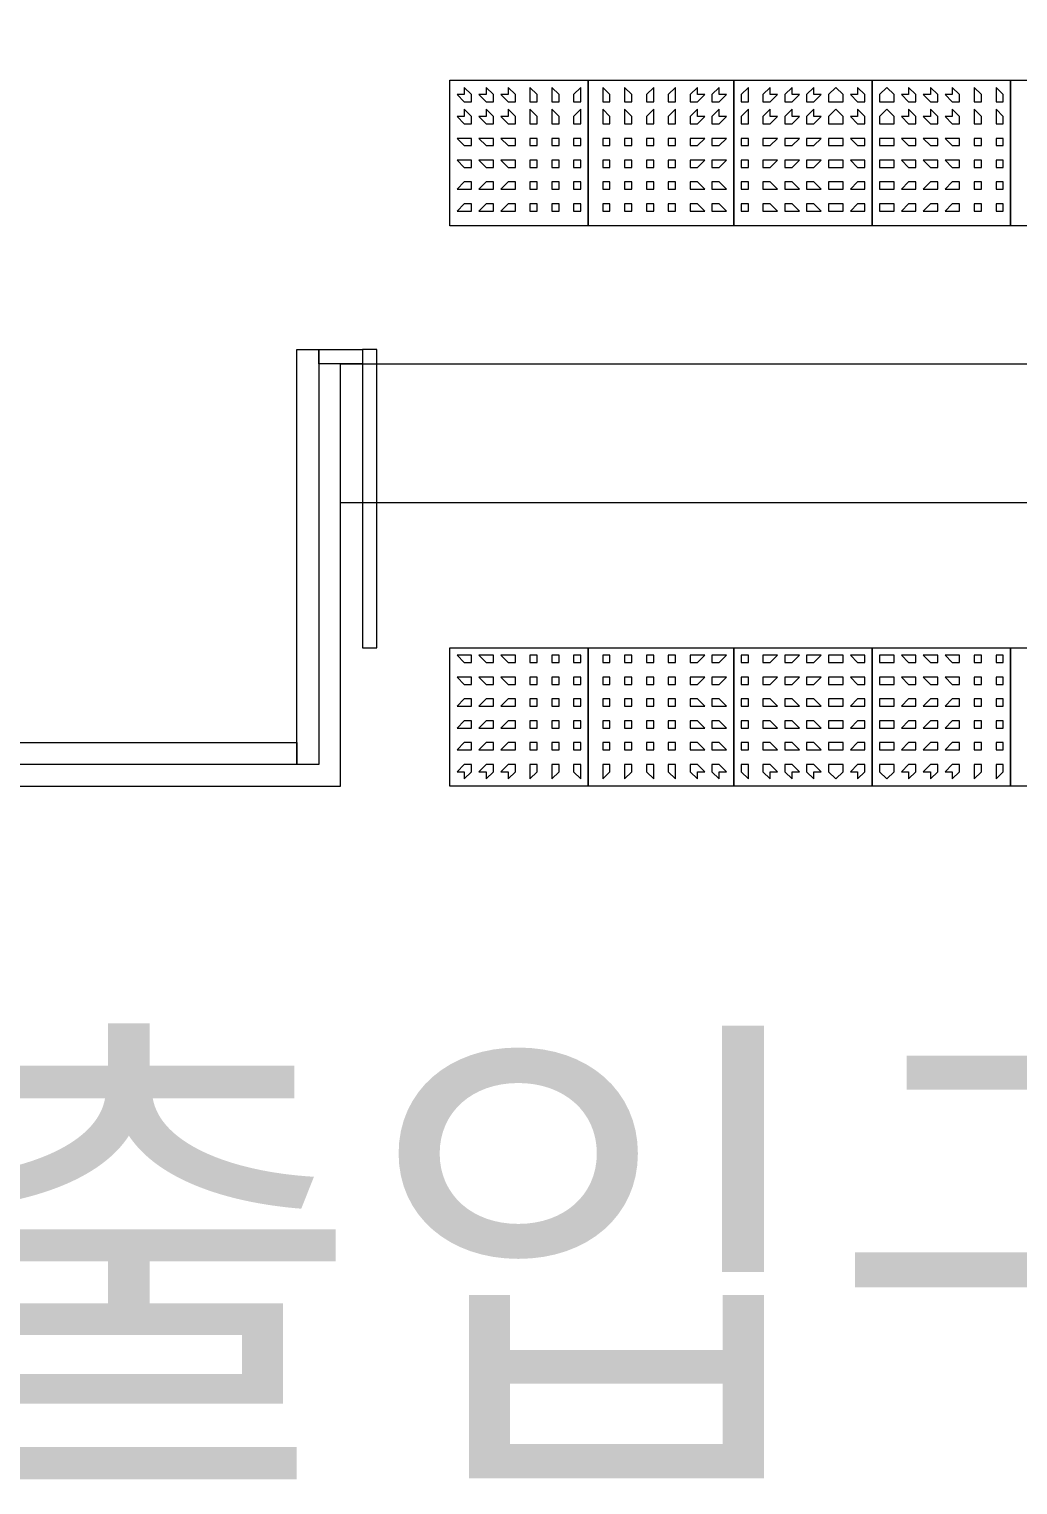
# Model space of a CAD drawing. Header units: millimetres. Extents: x -4011 to 126995, y -1911 to 106700.
# Drawn here: x 74475 to 76585, y 16229 to 19337 of the extents above; entities that cross this region are included whole.
import ezdxf

# ---------------------------------------------------------------- set-up
doc = ezdxf.new("R2010")
doc.units = ezdxf.units.MM
doc.layers.add('PDF_문자', color=7, linetype='Continuous')
doc.layers.add('PDF_형상', color=7, linetype='Continuous')
doc.styles.add('PDF 맑은 고딕', font='malgun.ttf')

msp = doc.modelspace()

# ---------------------------------------------------------------- linework, layer by layer
at = {"layer": 'PDF_형상', "lineweight": 5}
for points in [[(72046.6, 19228), (72046.6, 17720.2), (75139.9, 17720.2), (75139.9, 18621.8), (79243.5, 18621.8), (79243.5, 19414.5)], [(75139.9, 18326.4), (79554.4, 18326.4)]]:
    msp.add_lwpolyline(points, dxfattribs=at)
for points in [[(75668.4, 18917.1), (75373.1, 18917.1), (75373.1, 19228), (75668.4, 19228)], [(75419.7, 19196.9), (75404.1, 19212.4), (75404.1, 19196.9), (75388.6, 19196.9), (75404.1, 19181.3), (75419.7, 19181.3)], [(75466.3, 19196.9), (75450.8, 19212.4), (75450.8, 19196.9), (75435.2, 19196.9), (75450.8, 19181.3), (75466.3, 19181.3)], [(75513, 19196.9), (75497.4, 19212.4), (75497.4, 19196.9), (75481.9, 19196.9), (75497.4, 19181.3), (75513, 19181.3)], [(75559.6, 19196.9), (75544, 19212.4), (75544, 19196.9), (75544, 19181.3), (75559.6, 19181.3)], [(75606.2, 19196.9), (75590.7, 19212.4), (75590.7, 19196.9), (75590.7, 19181.3), (75606.2, 19181.3)], [(75652.9, 19196.9), (75652.9, 19212.4), (75637.3, 19196.9), (75637.3, 19181.3), (75652.9, 19181.3)], [(75979.3, 18917.1), (75668.4, 18917.1), (75668.4, 19228), (75979.3, 19228)], [(75715, 19196.9), (75699.5, 19212.4), (75699.5, 19196.9), (75699.5, 19181.3), (75715, 19181.3)], [(75761.7, 19196.9), (75746.1, 19212.4), (75746.1, 19196.9), (75746.1, 19181.3), (75761.7, 19181.3)], [(75808.3, 19196.9), (75808.3, 19212.4), (75792.7, 19196.9), (75792.7, 19181.3), (75808.3, 19181.3)], [(75854.9, 19196.9), (75854.9, 19212.4), (75839.4, 19196.9), (75839.4, 19181.3), (75854.9, 19181.3)], [(75917.1, 19196.9), (75901.6, 19196.9), (75901.6, 19212.4), (75886, 19196.9), (75886, 19181.3), (75901.6, 19181.3)], [(75963.7, 19196.9), (75948.2, 19196.9), (75948.2, 19212.4), (75932.6, 19196.9), (75932.6, 19181.3), (75948.2, 19181.3)], [(76274.6, 18917.1), (75979.3, 18917.1), (75979.3, 19228), (76274.6, 19228)], [(76010.4, 19196.9), (76010.4, 19212.4), (75994.8, 19196.9), (75994.8, 19181.3), (76010.4, 19181.3)], [(76072.5, 19196.9), (76057, 19196.9), (76057, 19212.4), (76041.5, 19196.9), (76041.5, 19181.3), (76057, 19181.3)], [(76119.2, 19196.9), (76103.6, 19196.9), (76103.6, 19212.4), (76088.1, 19196.9), (76088.1, 19181.3), (76103.6, 19181.3)], [(76165.8, 19196.9), (76150.3, 19196.9), (76150.3, 19212.4), (76134.7, 19196.9), (76134.7, 19181.3), (76150.3, 19181.3)], [(76212.4, 19196.9), (76196.9, 19212.4), (76181.3, 19196.9), (76181.3, 19181.3), (76196.9, 19181.3), (76212.4, 19181.3)], [(76259.1, 19196.9), (76243.5, 19212.4), (76243.5, 19196.9), (76228, 19196.9), (76243.5, 19181.3), (76259.1, 19181.3)], [(76569.9, 18917.1), (76274.6, 18917.1), (76274.6, 19228), (76569.9, 19228)], [(76321.2, 19196.9), (76305.7, 19212.4), (76290.2, 19196.9), (76290.2, 19181.3), (76305.7, 19181.3), (76321.2, 19181.3)], [(76367.9, 19196.9), (76352.3, 19212.4), (76352.3, 19196.9), (76336.8, 19196.9), (76352.3, 19181.3), (76367.9, 19181.3)], [(76414.5, 19196.9), (76399, 19212.4), (76399, 19196.9), (76383.4, 19196.9), (76399, 19181.3), (76414.5, 19181.3)], [(76461.1, 19196.9), (76445.6, 19212.4), (76445.6, 19196.9), (76430.1, 19196.9), (76445.6, 19181.3), (76461.1, 19181.3)], [(76507.8, 19196.9), (76492.2, 19212.4), (76492.2, 19196.9), (76492.2, 19181.3), (76507.8, 19181.3)], [(76554.4, 19196.9), (76538.9, 19212.4), (76538.9, 19196.9), (76538.9, 19181.3), (76554.4, 19181.3)], [(76880.8, 18917.1), (76569.9, 18917.1), (76569.9, 19228), (76880.8, 19228)], [(75419.7, 19150.3), (75404.1, 19165.8), (75404.1, 19150.3), (75388.6, 19150.3), (75404.1, 19134.7), (75419.7, 19134.7)], [(75466.3, 19150.3), (75450.8, 19165.8), (75450.8, 19150.3), (75435.2, 19150.3), (75450.8, 19134.7), (75466.3, 19134.7)], [(75513, 19150.3), (75497.4, 19165.8), (75497.4, 19150.3), (75481.9, 19150.3), (75497.4, 19134.7), (75513, 19134.7)], [(75559.6, 19150.3), (75544, 19165.8), (75544, 19150.3), (75544, 19134.7), (75559.6, 19134.7)], [(75606.2, 19150.3), (75590.7, 19165.8), (75590.7, 19150.3), (75590.7, 19134.7), (75606.2, 19134.7)], [(75652.9, 19150.3), (75652.9, 19165.8), (75637.3, 19150.3), (75637.3, 19134.7), (75652.9, 19134.7)], [(75715, 19150.3), (75699.5, 19165.8), (75699.5, 19150.3), (75699.5, 19134.7), (75715, 19134.7)], [(75761.7, 19150.3), (75746.1, 19165.8), (75746.1, 19150.3), (75746.1, 19134.7), (75761.7, 19134.7)], [(75808.3, 19150.3), (75808.3, 19165.8), (75792.7, 19150.3), (75792.7, 19134.7), (75808.3, 19134.7)], [(75854.9, 19150.3), (75854.9, 19165.8), (75839.4, 19150.3), (75839.4, 19134.7), (75854.9, 19134.7)], [(75917.1, 19150.3), (75901.6, 19150.3), (75901.6, 19165.8), (75886, 19150.3), (75886, 19134.7), (75901.6, 19134.7)], [(75963.7, 19150.3), (75948.2, 19150.3), (75948.2, 19165.8), (75932.6, 19150.3), (75932.6, 19134.7), (75948.2, 19134.7)], [(76010.4, 19150.3), (76010.4, 19165.8), (75994.8, 19150.3), (75994.8, 19134.7), (76010.4, 19134.7)], [(76072.5, 19150.3), (76057, 19150.3), (76057, 19165.8), (76041.5, 19150.3), (76041.5, 19134.7), (76057, 19134.7)], [(76119.2, 19150.3), (76103.6, 19150.3), (76103.6, 19165.8), (76088.1, 19150.3), (76088.1, 19134.7), (76103.6, 19134.7)], [(76165.8, 19150.3), (76150.3, 19150.3), (76150.3, 19165.8), (76134.7, 19150.3), (76134.7, 19134.7), (76150.3, 19134.7)], [(76212.4, 19150.3), (76196.9, 19165.8), (76181.3, 19150.3), (76181.3, 19134.7), (76196.9, 19134.7), (76212.4, 19134.7)], [(76259.1, 19150.3), (76243.5, 19165.8), (76243.5, 19150.3), (76228, 19150.3), (76243.5, 19134.7), (76259.1, 19134.7)], [(76321.2, 19150.3), (76305.7, 19165.8), (76290.2, 19150.3), (76290.2, 19134.7), (76305.7, 19134.7), (76321.2, 19134.7)], [(76367.9, 19150.3), (76352.3, 19165.8), (76352.3, 19150.3), (76336.8, 19150.3), (76352.3, 19134.7), (76367.9, 19134.7)], [(76414.5, 19150.3), (76399, 19165.8), (76399, 19150.3), (76383.4, 19150.3), (76399, 19134.7), (76414.5, 19134.7)], [(76461.1, 19150.3), (76445.6, 19165.8), (76445.6, 19150.3), (76430.1, 19150.3), (76445.6, 19134.7), (76461.1, 19134.7)], [(76507.8, 19150.3), (76492.2, 19165.8), (76492.2, 19150.3), (76492.2, 19134.7), (76507.8, 19134.7)], [(76554.4, 19150.3), (76538.9, 19165.8), (76538.9, 19150.3), (76538.9, 19134.7), (76554.4, 19134.7)], [(75419.7, 19103.6), (75404.1, 19103.6), (75388.6, 19103.6), (75404.1, 19088.1), (75419.7, 19088.1)], [(75466.3, 19103.6), (75450.8, 19103.6), (75435.2, 19103.6), (75450.8, 19088.1), (75466.3, 19088.1)], [(75513, 19103.6), (75497.4, 19103.6), (75481.9, 19103.6), (75497.4, 19088.1), (75513, 19088.1)], [(75559.6, 19103.6), (75544, 19103.6), (75544, 19088.1), (75559.6, 19088.1)], [(75606.2, 19103.6), (75590.7, 19103.6), (75590.7, 19088.1), (75606.2, 19088.1)], [(75652.9, 19103.6), (75637.3, 19103.6), (75637.3, 19088.1), (75652.9, 19088.1)], [(75715, 19103.6), (75699.5, 19103.6), (75699.5, 19088.1), (75715, 19088.1)], [(75761.7, 19103.6), (75746.1, 19103.6), (75746.1, 19088.1), (75761.7, 19088.1)], [(75808.3, 19103.6), (75792.7, 19103.6), (75792.7, 19088.1), (75808.3, 19088.1)], [(75854.9, 19103.6), (75839.4, 19103.6), (75839.4, 19088.1), (75854.9, 19088.1)], [(75917.1, 19103.6), (75901.6, 19103.6), (75886, 19103.6), (75886, 19088.1), (75901.6, 19088.1)], [(75963.7, 19103.6), (75948.2, 19103.6), (75932.6, 19103.6), (75932.6, 19088.1), (75948.2, 19088.1)], [(76010.4, 19103.6), (75994.8, 19103.6), (75994.8, 19088.1), (76010.4, 19088.1)], [(76072.5, 19103.6), (76057, 19103.6), (76041.5, 19103.6), (76041.5, 19088.1), (76057, 19088.1)], [(76119.2, 19103.6), (76103.6, 19103.6), (76088.1, 19103.6), (76088.1, 19088.1), (76103.6, 19088.1)], [(76165.8, 19103.6), (76150.3, 19103.6), (76134.7, 19103.6), (76134.7, 19088.1), (76150.3, 19088.1)], [(76212.4, 19103.6), (76196.9, 19103.6), (76181.3, 19103.6), (76181.3, 19088.1), (76196.9, 19088.1), (76212.4, 19088.1)], [(76259.1, 19103.6), (76243.5, 19103.6), (76228, 19103.6), (76243.5, 19088.1), (76259.1, 19088.1)], [(76321.2, 19103.6), (76305.7, 19103.6), (76290.2, 19103.6), (76290.2, 19088.1), (76305.7, 19088.1), (76321.2, 19088.1)], [(76367.9, 19103.6), (76352.3, 19103.6), (76336.8, 19103.6), (76352.3, 19088.1), (76367.9, 19088.1)], [(76414.5, 19103.6), (76399, 19103.6), (76383.4, 19103.6), (76399, 19088.1), (76414.5, 19088.1)], [(76461.1, 19103.6), (76445.6, 19103.6), (76430.1, 19103.6), (76445.6, 19088.1), (76461.1, 19088.1)], [(76507.8, 19103.6), (76492.2, 19103.6), (76492.2, 19088.1), (76507.8, 19088.1)], [(76554.4, 19103.6), (76538.9, 19103.6), (76538.9, 19088.1), (76554.4, 19088.1)], [(75419.7, 19057), (75404.1, 19057), (75388.6, 19057), (75404.1, 19041.5), (75419.7, 19041.5)], [(75466.3, 19057), (75450.8, 19057), (75435.2, 19057), (75450.8, 19041.5), (75466.3, 19041.5)], [(75513, 19057), (75497.4, 19057), (75481.9, 19057), (75497.4, 19041.5), (75513, 19041.5)], [(75559.6, 19057), (75544, 19057), (75544, 19041.5), (75559.6, 19041.5)], [(75606.2, 19057), (75590.7, 19057), (75590.7, 19041.5), (75606.2, 19041.5)], [(75652.9, 19057), (75637.3, 19057), (75637.3, 19041.5), (75652.9, 19041.5)], [(75715, 19057), (75699.5, 19057), (75699.5, 19041.5), (75715, 19041.5)], [(75761.7, 19057), (75746.1, 19057), (75746.1, 19041.5), (75761.7, 19041.5)], [(75808.3, 19057), (75792.7, 19057), (75792.7, 19041.5), (75808.3, 19041.5)], [(75854.9, 19057), (75839.4, 19057), (75839.4, 19041.5), (75854.9, 19041.5)], [(75917.1, 19057), (75901.6, 19057), (75886, 19057), (75886, 19041.5), (75901.6, 19041.5)], [(75963.7, 19057), (75948.2, 19057), (75932.6, 19057), (75932.6, 19041.5), (75948.2, 19041.5)], [(76010.4, 19057), (75994.8, 19057), (75994.8, 19041.5), (76010.4, 19041.5)], [(76072.5, 19057), (76057, 19057), (76041.5, 19057), (76041.5, 19041.5), (76057, 19041.5)], [(76119.2, 19057), (76103.6, 19057), (76088.1, 19057), (76088.1, 19041.5), (76103.6, 19041.5)], [(76165.8, 19057), (76150.3, 19057), (76134.7, 19057), (76134.7, 19041.5), (76150.3, 19041.5)], [(76212.4, 19057), (76196.9, 19057), (76181.3, 19057), (76181.3, 19041.5), (76196.9, 19041.5), (76212.4, 19041.5)], [(76259.1, 19057), (76243.5, 19057), (76228, 19057), (76243.5, 19041.5), (76259.1, 19041.5)], [(76321.2, 19057), (76305.7, 19057), (76290.2, 19057), (76290.2, 19041.5), (76305.7, 19041.5), (76321.2, 19041.5)], [(76367.9, 19057), (76352.3, 19057), (76336.8, 19057), (76352.3, 19041.5), (76367.9, 19041.5)], [(76414.5, 19057), (76399, 19057), (76383.4, 19057), (76399, 19041.5), (76414.5, 19041.5)], [(76461.1, 19057), (76445.6, 19057), (76430.1, 19057), (76445.6, 19041.5), (76461.1, 19041.5)], [(76507.8, 19057), (76492.2, 19057), (76492.2, 19041.5), (76507.8, 19041.5)], [(76554.4, 19057), (76538.9, 19057), (76538.9, 19041.5), (76554.4, 19041.5)], [(75419.7, 18994.8), (75419.7, 19010.4), (75404.1, 19010.4), (75388.6, 18994.8), (75404.1, 18994.8)], [(75466.3, 18994.8), (75466.3, 19010.4), (75450.8, 19010.4), (75435.2, 18994.8), (75450.8, 18994.8)], [(75513, 18994.8), (75513, 19010.4), (75497.4, 19010.4), (75481.9, 18994.8), (75497.4, 18994.8)], [(75559.6, 18994.8), (75559.6, 19010.4), (75544, 19010.4), (75544, 18994.8)], [(75606.2, 18994.8), (75606.2, 19010.4), (75590.7, 19010.4), (75590.7, 18994.8)], [(75652.9, 18994.8), (75652.9, 19010.4), (75637.3, 19010.4), (75637.3, 18994.8)], [(75715, 18994.8), (75715, 19010.4), (75699.5, 19010.4), (75699.5, 18994.8)], [(75761.7, 18994.8), (75761.7, 19010.4), (75746.1, 19010.4), (75746.1, 18994.8)], [(75808.3, 18994.8), (75808.3, 19010.4), (75792.7, 19010.4), (75792.7, 18994.8)], [(75854.9, 18994.8), (75854.9, 19010.4), (75839.4, 19010.4), (75839.4, 18994.8)], [(75917.1, 18994.8), (75901.6, 19010.4), (75886, 19010.4), (75886, 18994.8), (75901.6, 18994.8)], [(75963.7, 18994.8), (75948.2, 19010.4), (75932.6, 19010.4), (75932.6, 18994.8), (75948.2, 18994.8)], [(76010.4, 18994.8), (76010.4, 19010.4), (75994.8, 19010.4), (75994.8, 18994.8)], [(76072.5, 18994.8), (76057, 19010.4), (76041.5, 19010.4), (76041.5, 18994.8), (76057, 18994.8)], [(76119.2, 18994.8), (76103.6, 19010.4), (76088.1, 19010.4), (76088.1, 18994.8), (76103.6, 18994.8)], [(76165.8, 18994.8), (76150.3, 19010.4), (76134.7, 19010.4), (76134.7, 18994.8), (76150.3, 18994.8)], [(76212.4, 18994.8), (76212.4, 19010.4), (76196.9, 19010.4), (76181.3, 19010.4), (76181.3, 18994.8), (76196.9, 18994.8)], [(76259.1, 18994.8), (76259.1, 19010.4), (76243.5, 19010.4), (76228, 18994.8), (76243.5, 18994.8)], [(76321.2, 18994.8), (76321.2, 19010.4), (76305.7, 19010.4), (76290.2, 19010.4), (76290.2, 18994.8), (76305.7, 18994.8)], [(76367.9, 18994.8), (76367.9, 19010.4), (76352.3, 19010.4), (76336.8, 18994.8), (76352.3, 18994.8)], [(76414.5, 18994.8), (76414.5, 19010.4), (76399, 19010.4), (76383.4, 18994.8), (76399, 18994.8)], [(76461.1, 18994.8), (76461.1, 19010.4), (76445.6, 19010.4), (76430.1, 18994.8), (76445.6, 18994.8)], [(76507.8, 18994.8), (76507.8, 19010.4), (76492.2, 19010.4), (76492.2, 18994.8)], [(76554.4, 18994.8), (76554.4, 19010.4), (76538.9, 19010.4), (76538.9, 18994.8)], [(75419.7, 18948.2), (75419.7, 18963.7), (75404.1, 18963.7), (75388.6, 18948.2), (75404.1, 18948.2)], [(75466.3, 18948.2), (75466.3, 18963.7), (75450.8, 18963.7), (75435.2, 18948.2), (75450.8, 18948.2)], [(75513, 18948.2), (75513, 18963.7), (75497.4, 18963.7), (75481.9, 18948.2), (75497.4, 18948.2)], [(75559.6, 18948.2), (75559.6, 18963.7), (75544, 18963.7), (75544, 18948.2)], [(75606.2, 18948.2), (75606.2, 18963.7), (75590.7, 18963.7), (75590.7, 18948.2)], [(75652.9, 18948.2), (75652.9, 18963.7), (75637.3, 18963.7), (75637.3, 18948.2)], [(75715, 18948.2), (75715, 18963.7), (75699.5, 18963.7), (75699.5, 18948.2)], [(75761.7, 18948.2), (75761.7, 18963.7), (75746.1, 18963.7), (75746.1, 18948.2)], [(75808.3, 18948.2), (75808.3, 18963.7), (75792.7, 18963.7), (75792.7, 18948.2)], [(75854.9, 18948.2), (75854.9, 18963.7), (75839.4, 18963.7), (75839.4, 18948.2)], [(75917.1, 18948.2), (75901.6, 18963.7), (75886, 18963.7), (75886, 18948.2), (75901.6, 18948.2)], [(75963.7, 18948.2), (75948.2, 18963.7), (75932.6, 18963.7), (75932.6, 18948.2), (75948.2, 18948.2)], [(76010.4, 18948.2), (76010.4, 18963.7), (75994.8, 18963.7), (75994.8, 18948.2)], [(76072.5, 18948.2), (76057, 18963.7), (76041.5, 18963.7), (76041.5, 18948.2), (76057, 18948.2)], [(76119.2, 18948.2), (76103.6, 18963.7), (76088.1, 18963.7), (76088.1, 18948.2), (76103.6, 18948.2)], [(76165.8, 18948.2), (76150.3, 18963.7), (76134.7, 18963.7), (76134.7, 18948.2), (76150.3, 18948.2)], [(76212.4, 18948.2), (76212.4, 18963.7), (76196.9, 18963.7), (76181.3, 18963.7), (76181.3, 18948.2), (76196.9, 18948.2)], [(76259.1, 18948.2), (76259.1, 18963.7), (76243.5, 18963.7), (76228, 18948.2), (76243.5, 18948.2)], [(76321.2, 18948.2), (76321.2, 18963.7), (76305.7, 18963.7), (76290.2, 18963.7), (76290.2, 18948.2), (76305.7, 18948.2)], [(76367.9, 18948.2), (76367.9, 18963.7), (76352.3, 18963.7), (76336.8, 18948.2), (76352.3, 18948.2)], [(76414.5, 18948.2), (76414.5, 18963.7), (76399, 18963.7), (76383.4, 18948.2), (76399, 18948.2)], [(76461.1, 18948.2), (76461.1, 18963.7), (76445.6, 18963.7), (76430.1, 18948.2), (76445.6, 18948.2)], [(76507.8, 18948.2), (76507.8, 18963.7), (76492.2, 18963.7), (76492.2, 18948.2)], [(76554.4, 18948.2), (76554.4, 18963.7), (76538.9, 18963.7), (76538.9, 18948.2)], [(75093.3, 18652.8), (75093.3, 17766.8), (75046.6, 17766.8), (75046.6, 18652.8)], [(75186.5, 18621.8), (75093.3, 18621.8), (75093.3, 18652.8), (75186.5, 18652.8)], [(75186.5, 18652.8), (75186.5, 18015.5), (75217.6, 18015.5), (75217.6, 18652.8)], [(75668.4, 17720.2), (75373.1, 17720.2), (75373.1, 18015.5), (75668.4, 18015.5)], [(75419.7, 18000), (75404.1, 18000), (75388.6, 18000), (75404.1, 17984.5), (75419.7, 17984.5)], [(75466.3, 18000), (75450.8, 18000), (75435.2, 18000), (75450.8, 17984.5), (75466.3, 17984.5)], [(75513, 18000), (75497.4, 18000), (75481.9, 18000), (75497.4, 17984.5), (75513, 17984.5)], [(75559.6, 18000), (75544, 18000), (75544, 17984.5), (75559.6, 17984.5)], [(75606.2, 18000), (75590.7, 18000), (75590.7, 17984.5), (75606.2, 17984.5)], [(75652.9, 18000), (75637.3, 18000), (75637.3, 17984.5), (75652.9, 17984.5)], [(75979.3, 17720.2), (75668.4, 17720.2), (75668.4, 18015.5), (75979.3, 18015.5)], [(75715, 18000), (75699.5, 18000), (75699.5, 17984.5), (75715, 17984.5)], [(75761.7, 18000), (75746.1, 18000), (75746.1, 17984.5), (75761.7, 17984.5)], [(75808.3, 18000), (75792.7, 18000), (75792.7, 17984.5), (75808.3, 17984.5)], [(75854.9, 18000), (75839.4, 18000), (75839.4, 17984.5), (75854.9, 17984.5)], [(75917.1, 18000), (75901.6, 18000), (75886, 18000), (75886, 17984.5), (75901.6, 17984.5)], [(75963.7, 18000), (75948.2, 18000), (75932.6, 18000), (75932.6, 17984.5), (75948.2, 17984.5)], [(76274.6, 17720.2), (75979.3, 17720.2), (75979.3, 18015.5), (76274.6, 18015.5)], [(76010.4, 18000), (75994.8, 18000), (75994.8, 17984.5), (76010.4, 17984.5)], [(76072.5, 18000), (76057, 18000), (76041.5, 18000), (76041.5, 17984.5), (76057, 17984.5)], [(76119.2, 18000), (76103.6, 18000), (76088.1, 18000), (76088.1, 17984.5), (76103.6, 17984.5)], [(76165.8, 18000), (76150.3, 18000), (76134.7, 18000), (76134.7, 17984.5), (76150.3, 17984.5)], [(76212.4, 18000), (76196.9, 18000), (76181.3, 18000), (76181.3, 17984.5), (76196.9, 17984.5), (76212.4, 17984.5)], [(76259.1, 18000), (76243.5, 18000), (76228, 18000), (76243.5, 17984.5), (76259.1, 17984.5)], [(76569.9, 17720.2), (76274.6, 17720.2), (76274.6, 18015.5), (76569.9, 18015.5)], [(76321.2, 18000), (76305.7, 18000), (76290.2, 18000), (76290.2, 17984.5), (76305.7, 17984.5), (76321.2, 17984.5)], [(76367.9, 18000), (76352.3, 18000), (76336.8, 18000), (76352.3, 17984.5), (76367.9, 17984.5)], [(76414.5, 18000), (76399, 18000), (76383.4, 18000), (76399, 17984.5), (76414.5, 17984.5)], [(76461.1, 18000), (76445.6, 18000), (76430.1, 18000), (76445.6, 17984.5), (76461.1, 17984.5)], [(76507.8, 18000), (76492.2, 18000), (76492.2, 17984.5), (76507.8, 17984.5)], [(76554.4, 18000), (76538.9, 18000), (76538.9, 17984.5), (76554.4, 17984.5)], [(76880.8, 17720.2), (76569.9, 17720.2), (76569.9, 18015.5), (76880.8, 18015.5)], [(75419.7, 17953.4), (75404.1, 17953.4), (75388.6, 17953.4), (75404.1, 17937.8), (75419.7, 17937.8)], [(75466.3, 17953.4), (75450.8, 17953.4), (75435.2, 17953.4), (75450.8, 17937.8), (75466.3, 17937.8)], [(75513, 17953.4), (75497.4, 17953.4), (75481.9, 17953.4), (75497.4, 17937.8), (75513, 17937.8)], [(75559.6, 17953.4), (75544, 17953.4), (75544, 17937.8), (75559.6, 17937.8)], [(75606.2, 17953.4), (75590.7, 17953.4), (75590.7, 17937.8), (75606.2, 17937.8)], [(75652.9, 17953.4), (75637.3, 17953.4), (75637.3, 17937.8), (75652.9, 17937.8)], [(75715, 17953.4), (75699.5, 17953.4), (75699.5, 17937.8), (75715, 17937.8)], [(75761.7, 17953.4), (75746.1, 17953.4), (75746.1, 17937.8), (75761.7, 17937.8)], [(75808.3, 17953.4), (75792.7, 17953.4), (75792.7, 17937.8), (75808.3, 17937.8)], [(75854.9, 17953.4), (75839.4, 17953.4), (75839.4, 17937.8), (75854.9, 17937.8)], [(75917.1, 17953.4), (75901.6, 17953.4), (75886, 17953.4), (75886, 17937.8), (75901.6, 17937.8)], [(75963.7, 17953.4), (75948.2, 17953.4), (75932.6, 17953.4), (75932.6, 17937.8), (75948.2, 17937.8)], [(76010.4, 17953.4), (75994.8, 17953.4), (75994.8, 17937.8), (76010.4, 17937.8)], [(76072.5, 17953.4), (76057, 17953.4), (76041.5, 17953.4), (76041.5, 17937.8), (76057, 17937.8)], [(76119.2, 17953.4), (76103.6, 17953.4), (76088.1, 17953.4), (76088.1, 17937.8), (76103.6, 17937.8)], [(76165.8, 17953.4), (76150.3, 17953.4), (76134.7, 17953.4), (76134.7, 17937.8), (76150.3, 17937.8)], [(76212.4, 17953.4), (76196.9, 17953.4), (76181.3, 17953.4), (76181.3, 17937.8), (76196.9, 17937.8), (76212.4, 17937.8)], [(76259.1, 17953.4), (76243.5, 17953.4), (76228, 17953.4), (76243.5, 17937.8), (76259.1, 17937.8)], [(76321.2, 17953.4), (76305.7, 17953.4), (76290.2, 17953.4), (76290.2, 17937.8), (76305.7, 17937.8), (76321.2, 17937.8)], [(76367.9, 17953.4), (76352.3, 17953.4), (76336.8, 17953.4), (76352.3, 17937.8), (76367.9, 17937.8)], [(76414.5, 17953.4), (76399, 17953.4), (76383.4, 17953.4), (76399, 17937.8), (76414.5, 17937.8)], [(76461.1, 17953.4), (76445.6, 17953.4), (76430.1, 17953.4), (76445.6, 17937.8), (76461.1, 17937.8)], [(76507.8, 17953.4), (76492.2, 17953.4), (76492.2, 17937.8), (76507.8, 17937.8)], [(76554.4, 17953.4), (76538.9, 17953.4), (76538.9, 17937.8), (76554.4, 17937.8)], [(75419.7, 17891.2), (75419.7, 17906.7), (75404.1, 17906.7), (75388.6, 17891.2), (75404.1, 17891.2)], [(75466.3, 17891.2), (75466.3, 17906.7), (75450.8, 17906.7), (75435.2, 17891.2), (75450.8, 17891.2)], [(75513, 17891.2), (75513, 17906.7), (75497.4, 17906.7), (75481.9, 17891.2), (75497.4, 17891.2)], [(75559.6, 17891.2), (75559.6, 17906.7), (75544, 17906.7), (75544, 17891.2)], [(75606.2, 17891.2), (75606.2, 17906.7), (75590.7, 17906.7), (75590.7, 17891.2)], [(75652.9, 17891.2), (75652.9, 17906.7), (75637.3, 17906.7), (75637.3, 17891.2)], [(75715, 17891.2), (75715, 17906.7), (75699.5, 17906.7), (75699.5, 17891.2)], [(75761.7, 17891.2), (75761.7, 17906.7), (75746.1, 17906.7), (75746.1, 17891.2)], [(75808.3, 17891.2), (75808.3, 17906.7), (75792.7, 17906.7), (75792.7, 17891.2)], [(75854.9, 17891.2), (75854.9, 17906.7), (75839.4, 17906.7), (75839.4, 17891.2)], [(75917.1, 17891.2), (75901.6, 17906.7), (75886, 17906.7), (75886, 17891.2), (75901.6, 17891.2)], [(75963.7, 17891.2), (75948.2, 17906.7), (75932.6, 17906.7), (75932.6, 17891.2), (75948.2, 17891.2)], [(76010.4, 17891.2), (76010.4, 17906.7), (75994.8, 17906.7), (75994.8, 17891.2)], [(76072.5, 17891.2), (76057, 17906.7), (76041.5, 17906.7), (76041.5, 17891.2), (76057, 17891.2)], [(76119.2, 17891.2), (76103.6, 17906.7), (76088.1, 17906.7), (76088.1, 17891.2), (76103.6, 17891.2)], [(76165.8, 17891.2), (76150.3, 17906.7), (76134.7, 17906.7), (76134.7, 17891.2), (76150.3, 17891.2)], [(76212.4, 17891.2), (76212.4, 17906.7), (76196.9, 17906.7), (76181.3, 17906.7), (76181.3, 17891.2), (76196.9, 17891.2)], [(76259.1, 17891.2), (76259.1, 17906.7), (76243.5, 17906.7), (76228, 17891.2), (76243.5, 17891.2)], [(76321.2, 17891.2), (76321.2, 17906.7), (76305.7, 17906.7), (76290.2, 17906.7), (76290.2, 17891.2), (76305.7, 17891.2)], [(76367.9, 17891.2), (76367.9, 17906.7), (76352.3, 17906.7), (76336.8, 17891.2), (76352.3, 17891.2)], [(76414.5, 17891.2), (76414.5, 17906.7), (76399, 17906.7), (76383.4, 17891.2), (76399, 17891.2)], [(76461.1, 17891.2), (76461.1, 17906.7), (76445.6, 17906.7), (76430.1, 17891.2), (76445.6, 17891.2)], [(76507.8, 17891.2), (76507.8, 17906.7), (76492.2, 17906.7), (76492.2, 17891.2)], [(76554.4, 17891.2), (76554.4, 17906.7), (76538.9, 17906.7), (76538.9, 17891.2)], [(75419.7, 17844.6), (75419.7, 17860.1), (75404.1, 17860.1), (75388.6, 17844.6), (75404.1, 17844.6)], [(75466.3, 17844.6), (75466.3, 17860.1), (75450.8, 17860.1), (75435.2, 17844.6), (75450.8, 17844.6)], [(75513, 17844.6), (75513, 17860.1), (75497.4, 17860.1), (75481.9, 17844.6), (75497.4, 17844.6)], [(75559.6, 17844.6), (75559.6, 17860.1), (75544, 17860.1), (75544, 17844.6)], [(75606.2, 17844.6), (75606.2, 17860.1), (75590.7, 17860.1), (75590.7, 17844.6)], [(75652.9, 17844.6), (75652.9, 17860.1), (75637.3, 17860.1), (75637.3, 17844.6)], [(75715, 17844.6), (75715, 17860.1), (75699.5, 17860.1), (75699.5, 17844.6)], [(75761.7, 17844.6), (75761.7, 17860.1), (75746.1, 17860.1), (75746.1, 17844.6)], [(75808.3, 17844.6), (75808.3, 17860.1), (75792.7, 17860.1), (75792.7, 17844.6)], [(75854.9, 17844.6), (75854.9, 17860.1), (75839.4, 17860.1), (75839.4, 17844.6)], [(75917.1, 17844.6), (75901.6, 17860.1), (75886, 17860.1), (75886, 17844.6), (75901.6, 17844.6)], [(75963.7, 17844.6), (75948.2, 17860.1), (75932.6, 17860.1), (75932.6, 17844.6), (75948.2, 17844.6)], [(76010.4, 17844.6), (76010.4, 17860.1), (75994.8, 17860.1), (75994.8, 17844.6)], [(76072.5, 17844.6), (76057, 17860.1), (76041.5, 17860.1), (76041.5, 17844.6), (76057, 17844.6)], [(76119.2, 17844.6), (76103.6, 17860.1), (76088.1, 17860.1), (76088.1, 17844.6), (76103.6, 17844.6)], [(76165.8, 17844.6), (76150.3, 17860.1), (76134.7, 17860.1), (76134.7, 17844.6), (76150.3, 17844.6)], [(76212.4, 17844.6), (76212.4, 17860.1), (76196.9, 17860.1), (76181.3, 17860.1), (76181.3, 17844.6), (76196.9, 17844.6)], [(76259.1, 17844.6), (76259.1, 17860.1), (76243.5, 17860.1), (76228, 17844.6), (76243.5, 17844.6)], [(76321.2, 17844.6), (76321.2, 17860.1), (76305.7, 17860.1), (76290.2, 17860.1), (76290.2, 17844.6), (76305.7, 17844.6)], [(76367.9, 17844.6), (76367.9, 17860.1), (76352.3, 17860.1), (76336.8, 17844.6), (76352.3, 17844.6)], [(76414.5, 17844.6), (76414.5, 17860.1), (76399, 17860.1), (76383.4, 17844.6), (76399, 17844.6)], [(76461.1, 17844.6), (76461.1, 17860.1), (76445.6, 17860.1), (76430.1, 17844.6), (76445.6, 17844.6)], [(76507.8, 17844.6), (76507.8, 17860.1), (76492.2, 17860.1), (76492.2, 17844.6)], [(76554.4, 17844.6), (76554.4, 17860.1), (76538.9, 17860.1), (76538.9, 17844.6)], [(75046.6, 17766.8), (68145.1, 17766.8), (68145.1, 17813.5), (75046.6, 17813.5)], [(75419.7, 17797.9), (75419.7, 17813.5), (75404.1, 17813.5), (75388.6, 17797.9), (75404.1, 17797.9)], [(75466.3, 17797.9), (75466.3, 17813.5), (75450.8, 17813.5), (75435.2, 17797.9), (75450.8, 17797.9)], [(75513, 17797.9), (75513, 17813.5), (75497.4, 17813.5), (75481.9, 17797.9), (75497.4, 17797.9)], [(75559.6, 17797.9), (75559.6, 17813.5), (75544, 17813.5), (75544, 17797.9)], [(75606.2, 17797.9), (75606.2, 17813.5), (75590.7, 17813.5), (75590.7, 17797.9)], [(75652.9, 17797.9), (75652.9, 17813.5), (75637.3, 17813.5), (75637.3, 17797.9)], [(75715, 17797.9), (75715, 17813.5), (75699.5, 17813.5), (75699.5, 17797.9)], [(75761.7, 17797.9), (75761.7, 17813.5), (75746.1, 17813.5), (75746.1, 17797.9)], [(75808.3, 17797.9), (75808.3, 17813.5), (75792.7, 17813.5), (75792.7, 17797.9)], [(75854.9, 17797.9), (75854.9, 17813.5), (75839.4, 17813.5), (75839.4, 17797.9)], [(75917.1, 17797.9), (75901.6, 17813.5), (75886, 17813.5), (75886, 17797.9), (75901.6, 17797.9)], [(75963.7, 17797.9), (75948.2, 17813.5), (75932.6, 17813.5), (75932.6, 17797.9), (75948.2, 17797.9)], [(76010.4, 17797.9), (76010.4, 17813.5), (75994.8, 17813.5), (75994.8, 17797.9)], [(76072.5, 17797.9), (76057, 17813.5), (76041.5, 17813.5), (76041.5, 17797.9), (76057, 17797.9)], [(76119.2, 17797.9), (76103.6, 17813.5), (76088.1, 17813.5), (76088.1, 17797.9), (76103.6, 17797.9)], [(76165.8, 17797.9), (76150.3, 17813.5), (76134.7, 17813.5), (76134.7, 17797.9), (76150.3, 17797.9)], [(76212.4, 17797.9), (76212.4, 17813.5), (76196.9, 17813.5), (76181.3, 17813.5), (76181.3, 17797.9), (76196.9, 17797.9)], [(76259.1, 17797.9), (76259.1, 17813.5), (76243.5, 17813.5), (76228, 17797.9), (76243.5, 17797.9)], [(76321.2, 17797.9), (76321.2, 17813.5), (76305.7, 17813.5), (76290.2, 17813.5), (76290.2, 17797.9), (76305.7, 17797.9)], [(76367.9, 17797.9), (76367.9, 17813.5), (76352.3, 17813.5), (76336.8, 17797.9), (76352.3, 17797.9)], [(76414.5, 17797.9), (76414.5, 17813.5), (76399, 17813.5), (76383.4, 17797.9), (76399, 17797.9)], [(76461.1, 17797.9), (76461.1, 17813.5), (76445.6, 17813.5), (76430.1, 17797.9), (76445.6, 17797.9)], [(76507.8, 17797.9), (76507.8, 17813.5), (76492.2, 17813.5), (76492.2, 17797.9)], [(76554.4, 17797.9), (76554.4, 17813.5), (76538.9, 17813.5), (76538.9, 17797.9)], [(75419.7, 17751.3), (75419.7, 17766.8), (75404.1, 17766.8), (75388.6, 17751.3), (75404.1, 17751.3), (75404.1, 17735.8)], [(75466.3, 17751.3), (75466.3, 17766.8), (75450.8, 17766.8), (75435.2, 17751.3), (75450.8, 17751.3), (75450.8, 17735.8)], [(75513, 17751.3), (75513, 17766.8), (75497.4, 17766.8), (75481.9, 17751.3), (75497.4, 17751.3), (75497.4, 17735.8)], [(75559.6, 17751.3), (75559.6, 17766.8), (75544, 17766.8), (75544, 17751.3), (75544, 17735.8)], [(75606.2, 17751.3), (75606.2, 17766.8), (75590.7, 17766.8), (75590.7, 17751.3), (75590.7, 17735.8)], [(75652.9, 17751.3), (75652.9, 17766.8), (75637.3, 17766.8), (75637.3, 17751.3), (75652.9, 17735.8)], [(75715, 17751.3), (75715, 17766.8), (75699.5, 17766.8), (75699.5, 17751.3), (75699.5, 17735.8)], [(75761.7, 17751.3), (75761.7, 17766.8), (75746.1, 17766.8), (75746.1, 17751.3), (75746.1, 17735.8)], [(75808.3, 17751.3), (75808.3, 17766.8), (75792.7, 17766.8), (75792.7, 17751.3), (75808.3, 17735.8)], [(75854.9, 17751.3), (75854.9, 17766.8), (75839.4, 17766.8), (75839.4, 17751.3), (75854.9, 17735.8)], [(75917.1, 17751.3), (75901.6, 17766.8), (75886, 17766.8), (75886, 17751.3), (75901.6, 17735.8), (75901.6, 17751.3)], [(75963.7, 17751.3), (75948.2, 17766.8), (75932.6, 17766.8), (75932.6, 17751.3), (75948.2, 17735.8), (75948.2, 17751.3)], [(76010.4, 17751.3), (76010.4, 17766.8), (75994.8, 17766.8), (75994.8, 17751.3), (76010.4, 17735.8)], [(76072.5, 17751.3), (76057, 17766.8), (76041.5, 17766.8), (76041.5, 17751.3), (76057, 17735.8), (76057, 17751.3)], [(76119.2, 17751.3), (76103.6, 17766.8), (76088.1, 17766.8), (76088.1, 17751.3), (76103.6, 17735.8), (76103.6, 17751.3)], [(76165.8, 17751.3), (76150.3, 17766.8), (76134.7, 17766.8), (76134.7, 17751.3), (76150.3, 17735.8), (76150.3, 17751.3)], [(76212.4, 17751.3), (76212.4, 17766.8), (76196.9, 17766.8), (76181.3, 17766.8), (76181.3, 17751.3), (76196.9, 17735.8)], [(76259.1, 17751.3), (76259.1, 17766.8), (76243.5, 17766.8), (76228, 17751.3), (76243.5, 17751.3), (76243.5, 17735.8)], [(76321.2, 17751.3), (76321.2, 17766.8), (76305.7, 17766.8), (76290.2, 17766.8), (76290.2, 17751.3), (76305.7, 17735.8)], [(76367.9, 17751.3), (76367.9, 17766.8), (76352.3, 17766.8), (76336.8, 17751.3), (76352.3, 17751.3), (76352.3, 17735.8)], [(76414.5, 17751.3), (76414.5, 17766.8), (76399, 17766.8), (76383.4, 17751.3), (76399, 17751.3), (76399, 17735.8)], [(76461.1, 17751.3), (76461.1, 17766.8), (76445.6, 17766.8), (76430.1, 17751.3), (76445.6, 17751.3), (76445.6, 17735.8)], [(76507.8, 17751.3), (76507.8, 17766.8), (76492.2, 17766.8), (76492.2, 17751.3), (76492.2, 17735.8)], [(76554.4, 17751.3), (76554.4, 17766.8), (76538.9, 17766.8), (76538.9, 17751.3), (76538.9, 17735.8)]]:
    msp.add_lwpolyline(points, close=True, dxfattribs=at)

# ---------------------------------------------------------------- texts
at = {"layer": 'PDF_문자', "insert": (73197.3, 16668), "char_height": 793.23, "attachment_point": 4, "style": 'PDF 맑은 고딕'}
msp.add_mtext('부출입구', dxfattribs=at)

doc.saveas('drawing.dxf')
